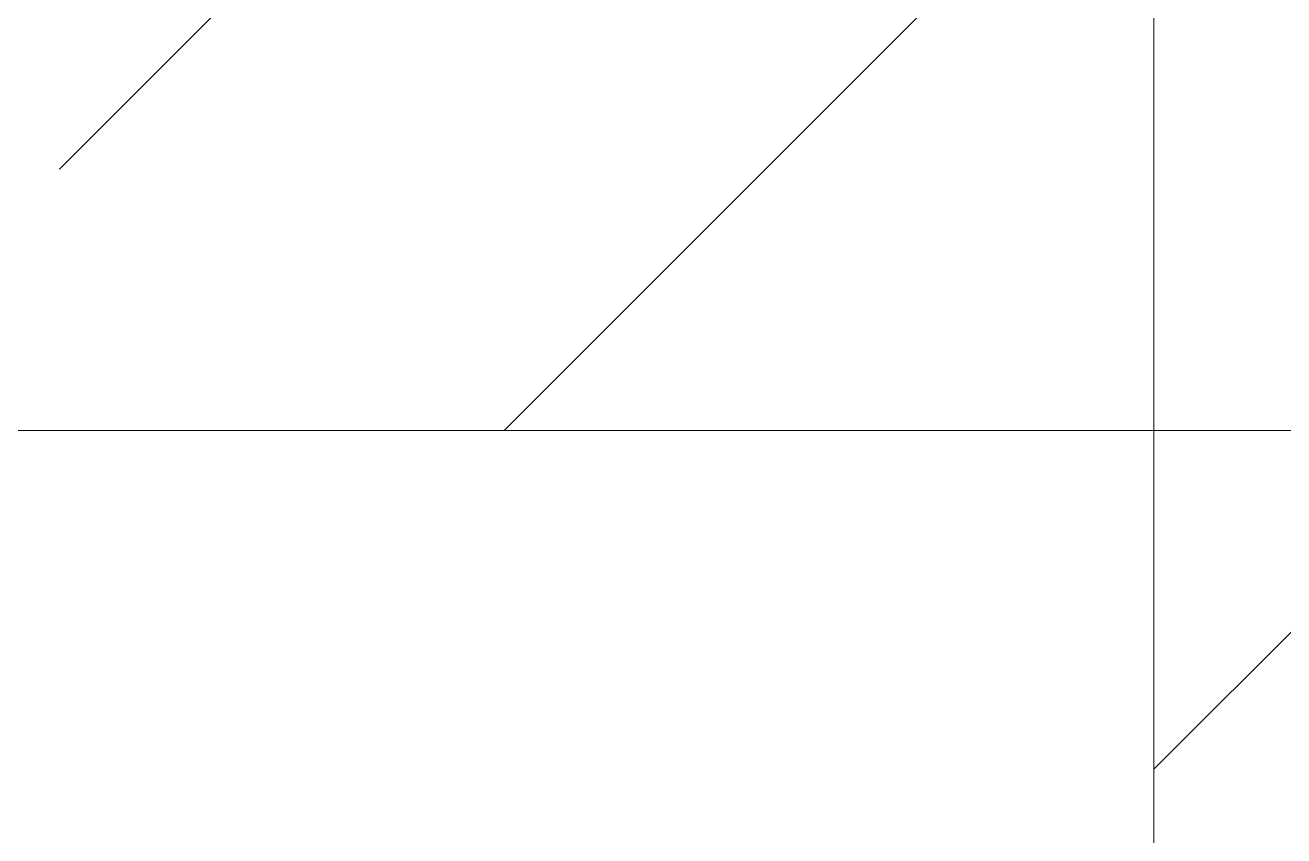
# Model space of a CAD drawing. Header units: millimetres. Extents: x -515342 to 330399, y -224905 to 507333.
# Drawn here: x 143076.6 to 143476.9, y 105052.5 to 105310.3 of the extents above; entities that cross this region are included whole.
import ezdxf

# ---------------------------------------------------------------- set-up
doc = ezdxf.new("R2010")
doc.units = ezdxf.units.MM
for name, color, linetype, lineweight in [('Перекрытие', 7, 'Continuous', 0), ('Стены внутренние', 7, 'Continuous', 0), ('Стены несущие', 7, 'Continuous', 0), ('Стены перегородки', 7, 'Continuous', 0)]:
    doc.layers.add(name, color=color, linetype=linetype, lineweight=lineweight)
pattern_1 = [(45, (136801.12, 95610.5), (-235.732, 235.732), []), (45, (136958.28, 95610.5), (-235.732, 235.732), [])]

msp = doc.modelspace()

# ---------------------------------------------------------------- hatches: boundary and pattern name
at = {"layer": 'Перекрытие'}
h = msp.add_hatch(dxfattribs=at)
h.set_pattern_fill('FP_1', color=256, style=0, pattern_type=2)
h.set_pattern_definition([(45, (136801.12, 95610.5), (-224.506, 224.506), []), (45, (137025.63, 95610.5), (-224.506, 224.506), [396.875, -79.375, 3.353, -76.022])])
h.paths.add_polyline_path([(137400.5296, 105181.3929), (143435.5296, 105181.3929), (143435.5296, 105401.3929), (137400.5296, 105401.3929), (137400.5296, 105328.8592)])
at = {"layer": 'Стены внутренние'}
h = msp.add_hatch(dxfattribs=at)
h.set_pattern_fill('FP_18', color=256, style=0, pattern_type=2)
h.set_pattern_definition(pattern_1)
h.paths.add_polyline_path([(143435.5296, 105181.3929), (143885.5296, 105181.3929), (143885.5296, 105451.3929), (143435.5296, 105451.3929), (143435.5296, 105328.8592)])
h = msp.add_hatch(dxfattribs=at)
h.set_pattern_fill('FP_18', color=256, style=0, pattern_type=2)
h.set_pattern_definition(pattern_1)
h.paths.add_polyline_path([(143735.6994, 101536.4751), (143815.5296, 101536.4751), (143815.5296, 105181.3929), (143435.5296, 105181.3929), (143435.5296, 101536.4751), (143528.5079, 101536.4751)])

# ---------------------------------------------------------------- linework, layer by layer
at = {"layer": 'Перекрытие'}
for p, q in [((143435.5296, 105181.3929), (143435.5296, 105401.3929)), ((140810.5296, 105181.3929), (143435.5296, 105181.3929))]:
    msp.add_line(p, q, dxfattribs=at)
at = {"layer": 'Стены несущие'}
msp.add_line((143435.5296, 105181.3929), (143435.5296, 101536.4751), dxfattribs=at)
at = {"layer": 'Стены перегородки'}
msp.add_line((143435.5296, 105181.3929), (143885.5296, 105181.3929), dxfattribs=at)

doc.saveas('drawing.dxf')
